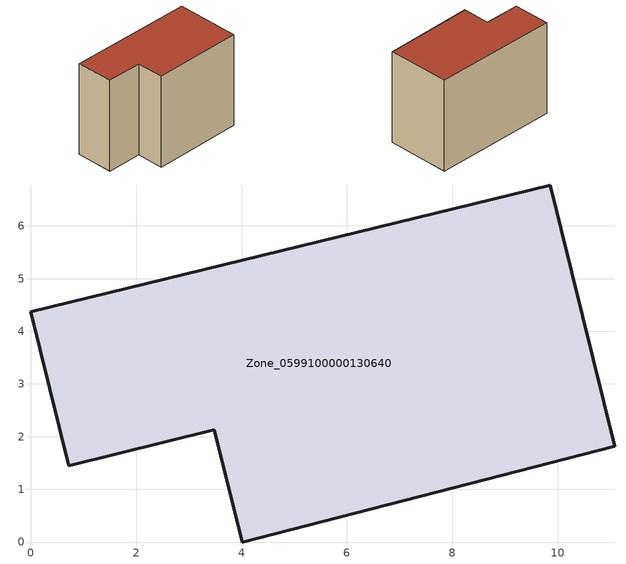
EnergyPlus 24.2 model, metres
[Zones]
Zone_0599100000130640
 floor ground (C_G): 0,4.37 9.86,6.78 11.08,1.82 4.01,0 3.48,2.13 0.72,1.45 z0
 wall outside (C_F): 9.86,6.78 0,4.37 0.72,1.45 3.48,2.13 4.01,0 11.08,1.82 9.86,6.78 z0:7.57
 roof outside (C_R): 11.08,1.82 9.86,6.78 0,4.37 0.72,1.45 3.48,2.13 4.01,0 z7.57
[BUILDING]
Pand.0599100000130640: North Axis=0; Terrain=City; Loads Convergence Tolerance Value=0.04; Temperature Convergence Tolerance Value=0.4; Solar Distribution=FullExterior; Maximum Number of Warmup Days=25; Minimum Number of Warmup Days=1
[Site:Location]
Rotterdam.The.Hague.AP_ZH_NLD Design_Conditions: Latitude=51.96; Longitude=4.45; Time Zone=1; Elevation=-4.5
[SITE:GROUNDTEMPERATURE:BUILDINGSURFACE]
18, 18, 18, 18, 18, 18, 18, 18, 18, 18, 18, 18
[MATERIAL] Thermal Absorptance=0.9; Solar Absorptance=0.7; Visible Absorptance=0.7
Name | Roughness | Thickness | Conductivity | Density | Specific Heat
G.TC.1946 | MediumSmooth | 0.15 | 1 | 540 | 1210
F.TC.1946 | Rough | 0.3 | 0.857143 | 1920 | 840
R.TC.1946 | MediumRough | 0.2 | 0.909091 | 1500 | 1000
[CONSTRUCTION]
C_G: G.TC.1946
C_F: F.TC.1946
C_R: R.TC.1946
[ZONE]
Zone_0599100000130640: Type=1; Multiplier=1; Ceiling Height=Autocalculate; Volume=Autocalculate; Floor Area=autocalculate; Part of Total Floor Area=Yes
[ZONEINFILTRATION:DESIGNFLOWRATE]
Infil_Zone_0599100000130640: Zone or ZoneList or Space or SpaceList=Zone_0599100000130640; Schedule=AlwaysOn; Design Flow Rate Calculation Method=Flow/Area; Flow Rate per Floor Area=0.003; Constant Term Coefficient=1; Temperature Term Coefficient=0; Velocity Term Coefficient=0; Velocity Squared Term Coefficient=0
[HVACTEMPLATE:ZONE:IDEALLOADSAIRSYSTEM]
Zone_0599100000130640: Maximum Heating Supply Air Temperature=50; Minimum Cooling Supply Air Temperature=13; Maximum Heating Supply Air Humidity Ratio=0.0156; Minimum Cooling Supply Air Humidity Ratio=0.0077; Heating Limit=NoLimit; Cooling Limit=NoLimit; Dehumidification Control Type=ConstantSensibleHeatRatio; Cooling Sensible Heat Ratio=0.7; Dehumidification Setpoint=60; Humidification Control Type=None; Humidification Setpoint=30; Outdoor Air Method=None; Outdoor Air Flow Rate per Person=0.00944; Outdoor Air Flow Rate per Zone Floor Area=0; Outdoor Air Flow Rate per Zone=0; Demand Controlled Ventilation Type=None; Outdoor Air Economizer Type=NoEconomizer; Heat Recovery Type=None; Sensible Heat Recovery Effectiveness=0.7; Latent Heat Recovery Effectiveness=0.65
[ZONECONTROL:THERMOSTAT]
ThermostatControl_Zone_0599100000130640: Zone or ZoneList=Zone_0599100000130640; Control Type Schedule=DualSetpointControlType; Control 1=Thermostat_Zone_0599100000130640; Temperature Difference Between Cutout And Setpoint=0
[THERMOSTATSETPOINT:DUALSETPOINT]
Thermostat_Zone_0599100000130640: Heating Setpoint Temperature Schedule=HeatingSetpoint_Zone_0599100000130640; Cooling Setpoint Temperature Schedule=CoolingSetpoint_Zone_0599100000130640
[SCHEDULE:COMPACT]
HeatingSetpoint_Zone_0599100000130640: Through: 12/31, For: AllDays, Until: 24:00, 21
CoolingSetpoint_Zone_0599100000130640: Through: 12/31, For: AllDays, Until: 24:00, 24
DualSetpointControlType: Through: 12/31, For: AllDays, Until: 24:00, 4
AlwaysOn: Through: 12/31, For: AllDays, Until: 24:00, 1
